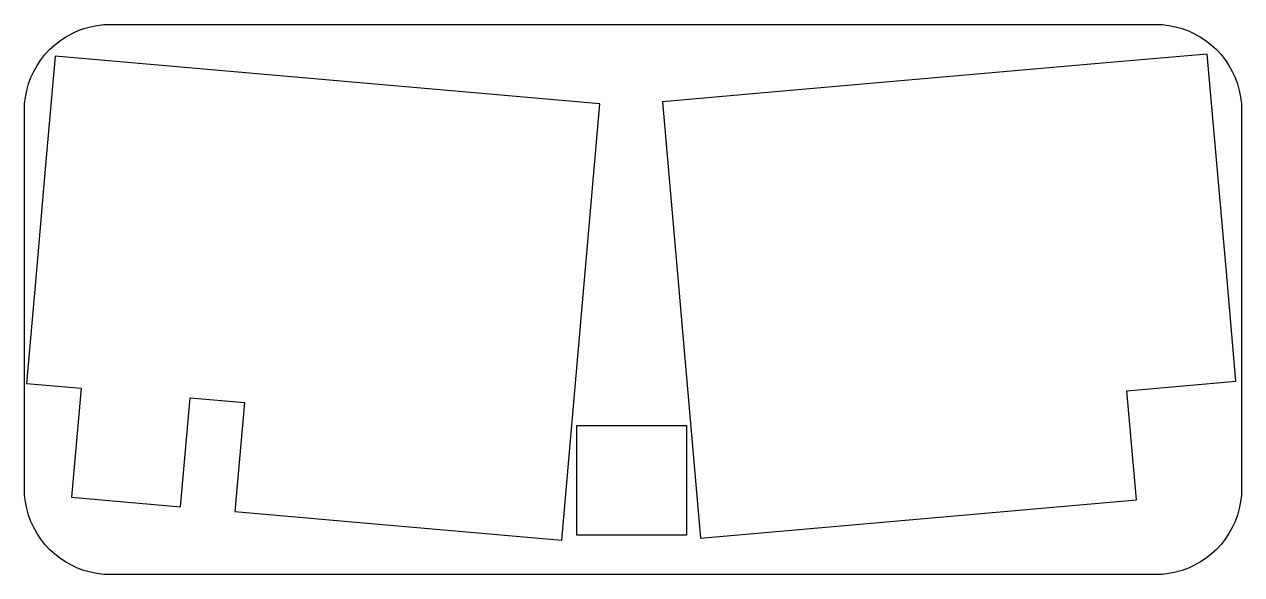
# Model space of a CAD drawing. Extents: x 0 to 212, y 0 to 96.
import ezdxf

# ---------------------------------------------------------------- set-up
doc = ezdxf.new("R2010")
doc.units = 0
doc.layers.get('0').update_dxf_attribs({"linetype": 'CONTINUOUS'})

msp = doc.modelspace()

# ---------------------------------------------------------------- linework, layer by layer
at = {"color": 0}
for p, q in [((10.4593, 95.1258), (11.5934, 95.4458)), ((11.5934, 95.4458), (12.7482, 95.6758)), ((12.7482, 95.6758), (13.9182, 95.8137)), ((13.9182, 95.8137), (15.095, 95.8603)), ((15.095, 95.8603), (197.12, 95.8603)), ((197.12, 95.8603), (198.297, 95.8137)), ((198.297, 95.8137), (199.465, 95.6758)), ((199.465, 95.6758), (200.622, 95.4458)), ((200.622, 95.4458), (201.754, 95.1258)), ((6.27835, 92.9954), (7.25812, 93.6502)), ((7.25812, 93.6502), (8.28615, 94.2262)), ((8.28615, 94.2262), (9.35411, 94.7194)), ((9.35411, 94.7194), (10.4593, 95.1258)), ((201.754, 95.1258), (202.86, 94.7194)), ((202.86, 94.7194), (203.929, 94.2262)), ((203.929, 94.2262), (204.957, 93.6502)), ((204.957, 93.6502), (205.937, 92.9954)), ((3.689, 90.6018), (4.48829, 91.4672)), ((4.48829, 91.4672), (5.35369, 92.2666)), ((5.35369, 92.2666), (6.27835, 92.9954)), ((205.937, 92.9954), (206.861, 92.2666)), ((206.861, 92.2666), (207.727, 91.4672)), ((207.727, 91.4672), (208.526, 90.6018)), ((2.30546, 88.6975), (2.96003, 89.6772)), ((2.96003, 89.6772), (3.689, 90.6018)), ((5.46118, 90.3344), (3.80062, 71.355)), ((100.35, 82.0332), (5.46118, 90.3344)), ((206.138, 90.6914), (187.161, 89.0295)), ((209.459, 52.7332), (206.138, 90.6914)), ((208.526, 90.6018), (209.255, 89.6772)), ((209.255, 89.6772), (209.91, 88.6975)), ((1.2361, 86.6013), (1.72944, 87.6695)), ((1.72944, 87.6695), (2.30546, 88.6975)), ((187.161, 89.0309), (130.229, 84.0493)), ((187.161, 89.0295), (187.161, 89.0309)), ((209.91, 88.6975), (210.484, 87.6695)), ((210.484, 87.6695), (210.978, 86.6013)), ((0.509873, 84.3622), (0.829578, 85.4964)), ((0.829578, 85.4964), (1.2361, 86.6013)), ((210.978, 86.6013), (211.386, 85.4964)), ((211.386, 85.4964), (211.704, 84.3622)), ((0.141938, 82.0374), (0.279742, 83.2072)), ((0.279742, 83.2072), (0.509873, 84.3622)), ((130.229, 84.0507), (111.249, 82.3888)), ((130.229, 84.0493), (130.229, 84.0507)), ((211.704, 84.3622), (211.934, 83.2072)), ((211.934, 83.2072), (212.073, 82.0374)), ((0.095085, 80.8605), (0.141938, 82.0374)), ((0.095085, 15.1212), (0.095085, 80.8605)), ((93.7094, 6.12126), (100.35, 82.0332)), ((111.249, 82.3888), (117.891, 6.47679)), ((212.073, 82.0374), (212.12, 80.8605)), ((212.12, 80.8605), (212.12, 15.1212)), ((3.80199, 71.355), (2.14009, 52.3804)), ((3.80062, 71.355), (3.80199, 71.355)), ((2.14009, 52.3804), (0.480935, 33.3995)), ((211.12, 33.7564), (209.459, 52.7332)), ((0.480935, 33.3995), (9.9701, 32.5699)), ((9.9701, 32.5699), (8.3082, 13.593)), ((192.141, 32.0959), (211.12, 33.7564)), ((193.803, 13.1189), (192.141, 32.0959)), ((27.2879, 11.9324), (28.9485, 30.9094)), ((28.9485, 30.9094), (38.4348, 30.0784)), ((38.4348, 30.0784), (36.7743, 11.1015)), ((96.3443, 26.0435), (115.397, 26.0435)), ((96.3443, 6.99216), (96.3443, 26.0435)), ((115.397, 26.0435), (115.397, 6.99216)), ((0.141938, 13.9444), (0.095085, 15.1212)), ((212.12, 15.1212), (212.073, 13.9444)), ((0.279742, 12.7744), (0.141938, 13.9444)), ((0.509873, 11.6196), (0.279742, 12.7744)), ((8.3082, 13.593), (27.2879, 11.9324)), ((117.891, 6.47679), (193.803, 13.1189)), ((211.934, 12.7744), (211.704, 11.6196)), ((212.073, 13.9444), (211.934, 12.7744)), ((0.829578, 10.4855), (0.509873, 11.6196)), ((36.7743, 11.1015), (60.4986, 9.02614)), ((211.704, 11.6196), (211.386, 10.4855)), ((1.2361, 9.3817), (0.829578, 10.4855)), ((1.72944, 8.31095), (1.2361, 9.3817)), ((60.4986, 9.02614), (60.4986, 9.02751)), ((60.4986, 9.02751), (93.7094, 6.12126)), ((210.978, 9.3817), (210.484, 8.31095)), ((211.386, 10.4855), (210.978, 9.3817)), ((2.30546, 7.28292), (1.72944, 8.31095)), ((2.96003, 6.30453), (2.30546, 7.28292)), ((115.397, 6.99216), (96.3443, 6.99216)), ((209.91, 7.28292), (209.255, 6.30453)), ((210.484, 8.31095), (209.91, 7.28292)), ((3.689, 5.37849), (2.96003, 6.30453)), ((4.48829, 4.51446), (3.689, 5.37849)), ((5.35369, 3.71521), (4.48829, 4.51446)), ((207.727, 4.51446), (206.861, 3.71521)), ((208.526, 5.37849), (207.727, 4.51446)), ((209.255, 6.30453), (208.526, 5.37849)), ((6.27835, 2.98621), (5.35369, 3.71521)), ((7.25812, 2.33164), (6.27835, 2.98621)), ((8.28615, 1.75562), (7.25812, 2.33164)), ((204.957, 2.33164), (203.929, 1.75562)), ((205.937, 2.98621), (204.957, 2.33164)), ((206.861, 3.71521), (205.937, 2.98621)), ((9.35411, 1.26366), (8.28615, 1.75562)), ((10.4593, 0.854385), (9.35411, 1.26366)), ((11.5934, 0.534681), (10.4593, 0.854385)), ((12.7482, 0.305925), (11.5934, 0.534681)), ((13.9182, 0.166743), (12.7482, 0.305925)), ((15.095, 0.121267), (13.9182, 0.166743)), ((197.12, 0.121267), (15.095, 0.121267)), ((198.297, 0.166743), (197.12, 0.121267)), ((199.465, 0.305925), (198.297, 0.166743)), ((200.622, 0.534681), (199.465, 0.305925)), ((201.754, 0.854385), (200.622, 0.534681)), ((202.86, 1.26366), (201.754, 0.854385)), ((203.929, 1.75562), (202.86, 1.26366))]:
    msp.add_line(p, q, dxfattribs=at)

doc.saveas('drawing.dxf')
